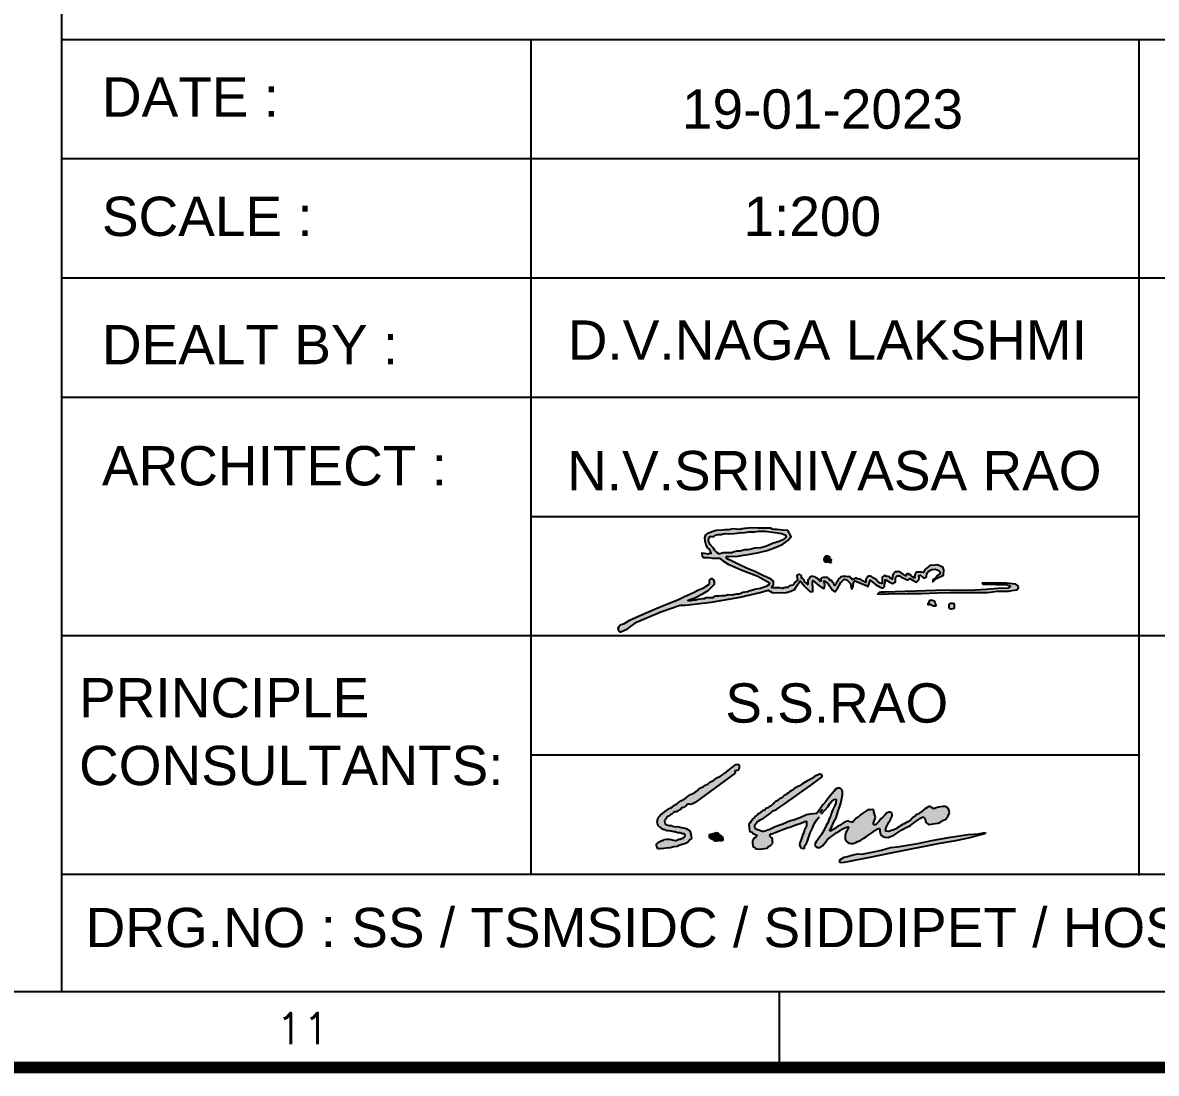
# Model space of a CAD drawing. Extents: x 7620542 to 7843793, y -6476226 to -6093835.
# Drawn here: x 7810962 to 7832121, y -6476226 to -6456607 of the extents above; entities that cross this region are included whole.
import ezdxf
from ezdxf.enums import TextEntityAlignment as Align

# ---------------------------------------------------------------- set-up
doc = ezdxf.new("R2010")
doc.units = 0
doc.header["$LTSCALE"] = 600
doc.header["$MEASUREMENT"] = 0
for name, color, linetype in [('joinery', 7, 'CONTINUOUS'), ('sign-1', 170, 'CONTINUOUS'), ('TITLE', 7, 'CONTINUOUS')]:
    doc.layers.add(name, color=color, linetype=linetype)
doc.styles.add('ARIAL', font='arial.ttf')
doc.styles.add('ROMANS', font='romans.shx')

# ---------------------------------------------------------------- blocks, each defined once
blk = doc.blocks.new('A$C66962185')
at = {"layer": 'TITLE'}
blk.add_line((360.704, -141176.034), (2.142, -141176.034), dxfattribs=at)
at = {"layer": 'TITLE', "color": 0}
blk.add_line((332.737, -141178.329), (332.737, -141176.034), dxfattribs=at)
at = {"layer": 'TITLE', "color": 7, "const_width": 0.355}
blk.add_lwpolyline([(363, -140928.365), (363, -141178.329), (0, -141178.329), (0, -140928.365)], close=True, dxfattribs=at)
at = {"layer": 'TITLE', "color": 0, "style": 'ROMANS'}
blk.add_text('11', height=0.9515, dxfattribs=at).set_placement((318.251, -141177.147), align=Align.MIDDLE)
blk = doc.blocks.new('NVS')
at = {"layer": 'sign-1', "ltscale": 150}
h = blk.add_hatch(color=256, dxfattribs=at)
h.dxf.hatch_style = 1
h.paths.add_polyline_path([(4920612, -2696974), (4920592, -2696971), (4920580, -2696961), (4920448, -2696961), (4920384, -2696957), (4920310, -2696964), (4920288, -2696967), (4920263, -2696974), (4920197, -2696969), (4920152, -2696976), (4920114, -2696976), (4920088, -2696981), (4920026, -2696984), (4919940, -2697013), (4919918, -2697028), (4919910, -2697057), (4919911, -2697087), (4919922, -2697129), (4919937, -2697158), (4919955, -2697173), (4919969, -2697203), (4919977, -2697215), (4919957, -2697216), (4919945, -2697221), (4919910, -2697215), (4919883, -2697213), (4919885, -2697240), (4919900, -2697257), (4919952, -2697257), (4919989, -2697263), (4920041, -2697262), (4920059, -2697263), (4920091, -2697285), (4920147, -2697322), (4920216, -2697352), (4920279, -2697381), (4920444, -2697445), (4920541, -2697496), (4920563, -2697515), (4920557, -2697531), (4920530, -2697549), (4920471, -2697568), (4920428, -2697576), (4920367, -2697592), (4920342, -2697603), (4920294, -2697608), (4920273, -2697617), (4920256, -2697625), (4920230, -2697625), (4920197, -2697633), (4920189, -2697635), (4920146, -2697633), (4920128, -2697638), (4920111, -2697643), (4920082, -2697643), (4920052, -2697646), (4920023, -2697646), (4920004, -2697651), (4919996, -2697662), (4919977, -2697662), (4919948, -2697662), (4919923, -2697662), (4919907, -2697673), (4919891, -2697673), (4919843, -2697678), (4919821, -2697684), (4919792, -2697686), (4919773, -2697692), (4919760, -2697692), (4919746, -2697692), (4919746, -2697684), (4919811, -2697662), (4919897, -2697617), (4919945, -2697587), (4920009, -2697523), (4920009, -2697496), (4920001, -2697482), (4919991, -2697472), (4919974, -2697472), (4919958, -2697480), (4919956, -2697493), (4919956, -2697523), (4919948, -2697531), (4919891, -2697568), (4919843, -2697587), (4919800, -2697611), (4919701, -2697654), (4919641, -2697684), (4919555, -2697718), (4919423, -2697771), (4919268, -2697840), (4919155, -2697891), (4919095, -2697926), (4919063, -2697933), (4919058, -2697941), (4919046, -2697953), (4919037, -2697971), (4919044, -2697988), (4919051, -2697998), (4919055, -2697999), (4919062, -2698003), (4919066, -2698004), (4919134, -2697974), (4919224, -2697906), (4919471, -2697803), (4919663, -2697735), (4919719, -2697735), (4919975, -2697705), (4920269, -2697654), (4920469, -2697607), (4920551, -2697586), (4920589, -2697607), (4920657, -2697612), (4920734, -2697607), (4920777, -2697594), (4920815, -2697577), (4920845, -2697531), (4920871, -2697492), (4920917, -2697548), (4920969, -2697599), (4920999, -2697599), (4920999, -2697569), (4920994, -2697505), (4920999, -2697488), (4921058, -2697539), (4921092, -2697560), (4921114, -2697569), (4921118, -2697531), (4921114, -2697505), (4921114, -2697492), (4921144, -2697509), (4921178, -2697556), (4921195, -2697586), (4921220, -2697603), (4921246, -2697569), (4921280, -2697509), (4921314, -2697475), (4921340, -2697479), (4921378, -2697518), (4921383, -2697560), (4921391, -2697573), (4921404, -2697548), (4921408, -2697505), (4921421, -2697492), (4921464, -2697509), (4921536, -2697539), (4921553, -2697552), (4921566, -2697518), (4921574, -2697484), (4921630, -2697526), (4921668, -2697552), (4921702, -2697565), (4921720, -2697548), (4921720, -2697526), (4921728, -2697505), (4921728, -2697477), (4921766, -2697501), (4921801, -2697518), (4921830, -2697501), (4921830, -2697492), (4921830, -2697479), (4921830, -2697467), (4921835, -2697454), (4921848, -2697441), (4921869, -2697441), (4921886, -2697454), (4921929, -2697471), (4921954, -2697484), (4921976, -2697467), (4922014, -2697492), (4922040, -2697505), (4922065, -2697479), (4922069, -2697462), (4922065, -2697437), (4922082, -2697433), (4922099, -2697450), (4922112, -2697462), (4922129, -2697462), (4922142, -2697450), (4922146, -2697416), (4922163, -2697394), (4922197, -2697377), (4922232, -2697373), (4922266, -2697386), (4922278, -2697403), (4922278, -2697416), (4922253, -2697437), (4922232, -2697467), (4922206, -2697479), (4922206, -2697501), (4922223, -2697484), (4922257, -2697462), (4922313, -2697433), (4922317, -2697381), (4922308, -2697352), (4922278, -2697343), (4922253, -2697330), (4922206, -2697335), (4922190, -2697334), (4922169, -2697343), (4922153, -2697355), (4922139, -2697367), (4922127, -2697381), (4922121, -2697391), (4922115, -2697401), (4922113, -2697408), (4922090, -2697405), (4922075, -2697403), (4922057, -2697402), (4922039, -2697403), (4922031, -2697417), (4922028, -2697423), (4922024, -2697435), (4922022, -2697444), (4922025, -2697462), (4922016, -2697462), (4922010, -2697457), (4921988, -2697446), (4921986, -2697436), (4921979, -2697428), (4921969, -2697429), (4921961, -2697421), (4921951, -2697419), (4921939, -2697428), (4921937, -2697439), (4921927, -2697442), (4921920, -2697435), (4921903, -2697420), (4921892, -2697420), (4921886, -2697410), (4921878, -2697405), (4921862, -2697398), (4921846, -2697399), (4921840, -2697399), (4921828, -2697400), (4921815, -2697412), (4921811, -2697418), (4921803, -2697432), (4921801, -2697444), (4921800, -2697456), (4921798, -2697470), (4921798, -2697473), (4921779, -2697465), (4921771, -2697452), (4921757, -2697447), (4921734, -2697447), (4921726, -2697438), (4921719, -2697438), (4921711, -2697443), (4921703, -2697451), (4921695, -2697461), (4921695, -2697477), (4921696, -2697490), (4921697, -2697497), (4921695, -2697516), (4921686, -2697519), (4921677, -2697514), (4921667, -2697508), (4921662, -2697505), (4921650, -2697495), (4921646, -2697490), (4921635, -2697476), (4921622, -2697466), (4921612, -2697464), (4921603, -2697462), (4921589, -2697448), (4921577, -2697445), (4921561, -2697445), (4921547, -2697446), (4921541, -2697460), (4921533, -2697471), (4921531, -2697480), (4921533, -2697500), (4921529, -2697506), (4921521, -2697502), (4921512, -2697495), (4921499, -2697491), (4921496, -2697486), (4921485, -2697480), (4921469, -2697474), (4921458, -2697474), (4921445, -2697469), (4921440, -2697464), (4921430, -2697463), (4921426, -2697464), (4921404, -2697478), (4921396, -2697476), (4921392, -2697467), (4921375, -2697461), (4921371, -2697448), (4921350, -2697451), (4921331, -2697446), (4921323, -2697446), (4921310, -2697446), (4921298, -2697448), (4921281, -2697451), (4921276, -2697457), (4921268, -2697463), (4921260, -2697472), (4921253, -2697482), (4921249, -2697490), (4921241, -2697496), (4921237, -2697506), (4921232, -2697519), (4921228, -2697526), (4921221, -2697538), (4921216, -2697533), (4921209, -2697520), (4921202, -2697512), (4921200, -2697506), (4921197, -2697500), (4921190, -2697488), (4921171, -2697489), (4921166, -2697473), (4921159, -2697469), (4921147, -2697458), (4921136, -2697458), (4921126, -2697458), (4921111, -2697457), (4921105, -2697457), (4921093, -2697459), (4921083, -2697467), (4921079, -2697472), (4921077, -2697478), (4921082, -2697495), (4921070, -2697495), (4921066, -2697488), (4921058, -2697478), (4921047, -2697471), (4921041, -2697464), (4921026, -2697457), (4921020, -2697450), (4921015, -2697450), (4920989, -2697446), (4920986, -2697445), (4920978, -2697450), (4920965, -2697457), (4920965, -2697470), (4920955, -2697478), (4920948, -2697488), (4920947, -2697499), (4920947, -2697505), (4920949, -2697528), (4920941, -2697525), (4920932, -2697511), (4920922, -2697504), (4920914, -2697503), (4920912, -2697486), (4920905, -2697476), (4920898, -2697471), (4920892, -2697467), (4920884, -2697463), (4920884, -2697442), (4920879, -2697435), (4920868, -2697428), (4920860, -2697428), (4920851, -2697430), (4920842, -2697434), (4920839, -2697441), (4920845, -2697476), (4920841, -2697487), (4920825, -2697501), (4920809, -2697523), (4920799, -2697535), (4920780, -2697538), (4920765, -2697542), (4920746, -2697557), (4920734, -2697559), (4920720, -2697557), (4920705, -2697562), (4920699, -2697567), (4920685, -2697565), (4920667, -2697562), (4920647, -2697560), (4920627, -2697560), (4920606, -2697561), (4920599, -2697561), (4920590, -2697561), (4920583, -2697554), (4920590, -2697546), (4920601, -2697539), (4920603, -2697531), (4920604, -2697516), (4920602, -2697500), (4920599, -2697492), (4920596, -2697487), (4920590, -2697486), (4920584, -2697480), (4920579, -2697475), (4920573, -2697469), (4920563, -2697465), (4920557, -2697463), (4920546, -2697461), (4920534, -2697450), (4920527, -2697450), (4920517, -2697447), (4920416, -2697398), (4920332, -2697363), (4920249, -2697324), (4920181, -2697289), (4920144, -2697272), (4920132, -2697262), (4920130, -2697246), (4920157, -2697247), (4920243, -2697242), (4920303, -2697232), (4920370, -2697222), (4920454, -2697205), (4920538, -2697185), (4920629, -2697152), (4920698, -2697122), (4920751, -2697080), (4920781, -2697044), (4920760, -2697009), (4920748, -2696984), (4920698, -2696982), (4920637, -2696974)])
h.paths.add_polyline_path([(4920645, -2697008), (4920682, -2697016), (4920721, -2697028), (4920732, -2697050), (4920719, -2697062), (4920689, -2697083), (4920660, -2697094), (4920594, -2697115), (4920532, -2697141), (4920476, -2697158), (4920415, -2697163), (4920364, -2697175), (4920346, -2697180), (4920314, -2697180), (4920267, -2697193), (4920235, -2697193), (4920209, -2697200), (4920184, -2697210), (4920138, -2697208), (4920098, -2697210), (4920066, -2697218), (4920061, -2697223), (4920032, -2697205), (4920012, -2697186), (4919995, -2697159), (4919966, -2697124), (4919953, -2697102), (4919949, -2697089), (4919953, -2697063), (4919964, -2697046), (4919976, -2697045), (4920003, -2697045), (4920018, -2697031), (4920039, -2697023), (4920076, -2697024), (4920099, -2697018), (4920121, -2697014), (4920155, -2697018), (4920209, -2697014), (4920260, -2697009), (4920314, -2697004), (4920354, -2696999), (4920412, -2696996), (4920452, -2696992), (4920518, -2696992), (4920592, -2697001)], flags=16)
h = blk.add_hatch(color=256, dxfattribs=at)
h.dxf.hatch_style = 1
h.paths.add_polyline_path([(4921167, -2697265), (4921167, -2697255), (4921163, -2697245), (4921151, -2697239), (4921128, -2697239), (4921117, -2697255), (4921110, -2697281), (4921115, -2697289), (4921121, -2697297), (4921130, -2697304), (4921152, -2697304), (4921165, -2697304), (4921176, -2697311), (4921182, -2697305), (4921181, -2697293), (4921184, -2697280), (4921179, -2697272)])
h = blk.add_hatch(color=256, dxfattribs=at)
h.dxf.hatch_style = 1
h.paths.add_polyline_path([(4922382, -2697612), (4922539, -2697612), (4922655, -2697610), (4922756, -2697610), (4922857, -2697598), (4922964, -2697598), (4922980, -2697593), (4923002, -2697592), (4923050, -2697585), (4923064, -2697568), (4923062, -2697540), (4923031, -2697520), (4922947, -2697510), (4922727, -2697510), (4922706, -2697510), (4922715, -2697527), (4922954, -2697534), (4922973, -2697540), (4922987, -2697549), (4922971, -2697561), (4922858, -2697566), (4922746, -2697575), (4922628, -2697580), (4922233, -2697585), (4921726, -2697600), (4921690, -2697600), (4921671, -2697605), (4921652, -2697622), (4921651, -2697626), (4921702, -2697628), (4921758, -2697624), (4921948, -2697621), (4922091, -2697622), (4922252, -2697616)])
h.paths.add_polyline_path([(4922202, -2697686), (4922179, -2697686), (4922166, -2697709), (4922158, -2697726), (4922158, -2697733), (4922164, -2697733), (4922178, -2697726), (4922189, -2697732), (4922199, -2697738), (4922214, -2697746), (4922228, -2697746), (4922236, -2697741), (4922236, -2697735), (4922231, -2697730), (4922228, -2697719), (4922227, -2697704), (4922218, -2697691)])
h.paths.add_polyline_path([(4922405, -2697717), (4922386, -2697716), (4922374, -2697725), (4922371, -2697737), (4922371, -2697761), (4922373, -2697767), (4922377, -2697773), (4922395, -2697775), (4922409, -2697774), (4922417, -2697770), (4922421, -2697760), (4922421, -2697744), (4922421, -2697730), (4922417, -2697720)])
for points in [[(4919066, -2698004), (4919134, -2697974), (4919224, -2697906), (4919471, -2697803), (4919663, -2697735), (4919719, -2697735), (4919975, -2697705), (4920269, -2697654), (4920469, -2697607), (4920551, -2697586), (4920589, -2697607), (4920657, -2697612), (4920734, -2697607), (4920777, -2697594), (4920815, -2697577), (4920845, -2697531), (4920871, -2697492), (4920917, -2697548), (4920969, -2697599), (4920999, -2697599), (4920999, -2697569), (4920994, -2697505), (4920999, -2697488), (4921058, -2697539), (4921092, -2697560), (4921114, -2697569), (4921118, -2697531), (4921114, -2697505), (4921114, -2697492), (4921144, -2697509), (4921178, -2697556), (4921195, -2697586), (4921220, -2697603), (4921246, -2697569), (4921280, -2697509), (4921314, -2697475), (4921340, -2697479), (4921378, -2697518), (4921383, -2697560), (4921391, -2697573), (4921404, -2697548), (4921408, -2697505), (4921421, -2697492), (4921464, -2697509), (4921536, -2697539), (4921553, -2697552), (4921566, -2697518), (4921574, -2697484), (4921630, -2697526), (4921668, -2697552), (4921702, -2697565), (4921720, -2697548), (4921720, -2697526), (4921728, -2697505), (4921728, -2697479), (4921732, -2697479), (4921766, -2697501), (4921801, -2697518), (4921830, -2697501), (4921830, -2697492), (4921830, -2697479), (4921830, -2697467), (4921835, -2697454), (4921848, -2697441), (4921869, -2697441), (4921886, -2697454), (4921929, -2697471), (4921954, -2697484), (4921976, -2697467), (4922014, -2697492), (4922040, -2697505), (4922065, -2697479), (4922069, -2697462), (4922065, -2697437), (4922082, -2697433), (4922099, -2697450), (4922112, -2697462), (4922125, -2697462), (4922129, -2697462), (4922142, -2697450), (4922146, -2697416), (4922163, -2697394), (4922197, -2697377), (4922232, -2697373), (4922266, -2697386), (4922278, -2697403), (4922278, -2697416), (4922253, -2697437), (4922232, -2697467), (4922206, -2697479), (4922206, -2697501), (4922223, -2697484), (4922257, -2697462), (4922313, -2697433), (4922317, -2697381), (4922308, -2697352), (4922278, -2697343), (4922253, -2697330), (4922206, -2697335), (4922190, -2697334), (4922169, -2697343), (4922153, -2697355), (4922139, -2697367), (4922127, -2697381), (4922121, -2697391), (4922115, -2697401), (4922113, -2697408), (4922090, -2697405), (4922075, -2697403), (4922057, -2697402), (4922039, -2697403), (4922031, -2697417), (4922028, -2697423), (4922024, -2697435), (4922022, -2697444), (4922024, -2697451), (4922021, -2697459), (4922019, -2697462), (4922016, -2697462), (4922010, -2697457), (4921997, -2697451), (4921987, -2697442), (4921986, -2697436), (4921979, -2697428), (4921969, -2697429), (4921961, -2697421), (4921951, -2697419), (4921939, -2697428), (4921939, -2697430), (4921937, -2697439), (4921927, -2697442), (4921920, -2697435), (4921912, -2697427), (4921903, -2697420), (4921899, -2697420), (4921891, -2697418), (4921886, -2697410), (4921878, -2697405), (4921862, -2697398), (4921846, -2697399), (4921840, -2697399), (4921828, -2697400), (4921815, -2697412), (4921811, -2697418), (4921803, -2697432), (4921801, -2697444), (4921800, -2697456), (4921798, -2697470), (4921798, -2697473), (4921786, -2697468), (4921778, -2697463), (4921771, -2697452), (4921757, -2697447), (4921741, -2697447), (4921733, -2697446), (4921726, -2697438), (4921719, -2697438), (4921711, -2697443), (4921703, -2697451), (4921695, -2697461), (4921695, -2697467), (4921695, -2697477), (4921696, -2697490), (4921697, -2697497), (4921696, -2697506), (4921694, -2697516), (4921686, -2697519), (4921677, -2697514), (4921667, -2697508), (4921662, -2697505), (4921650, -2697495), (4921646, -2697490), (4921635, -2697476), (4921622, -2697466), (4921612, -2697464), (4921603, -2697462), (4921596, -2697454), (4921589, -2697448), (4921577, -2697445), (4921561, -2697445), (4921547, -2697446), (4921541, -2697460), (4921533, -2697471), (4921531, -2697480), (4921532, -2697491), (4921531, -2697502), (4921529, -2697506), (4921521, -2697502), (4921512, -2697495), (4921499, -2697491), (4921496, -2697486), (4921485, -2697480), (4921469, -2697474), (4921458, -2697474), (4921445, -2697469), (4921440, -2697464), (4921430, -2697463), (4921426, -2697464), (4921411, -2697473), (4921404, -2697478), (4921396, -2697476), (4921392, -2697467), (4921386, -2697465), (4921380, -2697462), (4921374, -2697460), (4921371, -2697448), (4921355, -2697450), (4921347, -2697450), (4921331, -2697446), (4921323, -2697446), (4921310, -2697446), (4921298, -2697448), (4921281, -2697451), (4921276, -2697457), (4921268, -2697463), (4921260, -2697472), (4921253, -2697482), (4921249, -2697490), (4921241, -2697496), (4921237, -2697506), (4921234, -2697514), (4921232, -2697520), (4921228, -2697526), (4921224, -2697531), (4921219, -2697536), (4921216, -2697533), (4921209, -2697520), (4921202, -2697512), (4921200, -2697506), (4921197, -2697500), (4921190, -2697488), (4921175, -2697489), (4921170, -2697486), (4921169, -2697483), (4921168, -2697475), (4921159, -2697469), (4921147, -2697458), (4921136, -2697458), (4921126, -2697458), (4921111, -2697457), (4921105, -2697457), (4921090, -2697460), (4921088, -2697463), (4921083, -2697467), (4921079, -2697472), (4921077, -2697480), (4921079, -2697484), (4921082, -2697494), (4921077, -2697495), (4921070, -2697495), (4921066, -2697488), (4921058, -2697478), (4921047, -2697471), (4921041, -2697464), (4921033, -2697460), (4921026, -2697457), (4921020, -2697450), (4921015, -2697450), (4920998, -2697447), (4920996, -2697446), (4920986, -2697445), (4920978, -2697450), (4920965, -2697457), (4920965, -2697463), (4920963, -2697471), (4920955, -2697478), (4920948, -2697488), (4920947, -2697499), (4920947, -2697505), (4920948, -2697516), (4920946, -2697527), (4920941, -2697525), (4920932, -2697511), (4920922, -2697504), (4920914, -2697503), (4920912, -2697486), (4920905, -2697476), (4920898, -2697471), (4920892, -2697467), (4920886, -2697464), (4920884, -2697458), (4920884, -2697448), (4920884, -2697442), (4920879, -2697435), (4920868, -2697428), (4920860, -2697428), (4920851, -2697430), (4920842, -2697434), (4920839, -2697441), (4920845, -2697476), (4920841, -2697487), (4920825, -2697501), (4920809, -2697523), (4920799, -2697535), (4920780, -2697538), (4920765, -2697542), (4920746, -2697557), (4920734, -2697559), (4920720, -2697557), (4920705, -2697562), (4920699, -2697567), (4920685, -2697565), (4920667, -2697562), (4920647, -2697560), (4920627, -2697560), (4920606, -2697561), (4920599, -2697561), (4920590, -2697561), (4920583, -2697554), (4920590, -2697546), (4920601, -2697539), (4920603, -2697531), (4920604, -2697516), (4920602, -2697500), (4920599, -2697492), (4920596, -2697487), (4920590, -2697486), (4920584, -2697480), (4920579, -2697475), (4920573, -2697469), (4920563, -2697465), (4920557, -2697463), (4920546, -2697461), (4920540, -2697455), (4920535, -2697450), (4920527, -2697450), (4920517, -2697447), (4920416, -2697398), (4920332, -2697363), (4920249, -2697324), (4920181, -2697289), (4920144, -2697272), (4920132, -2697262), (4920130, -2697246), (4920157, -2697247), (4920243, -2697242), (4920303, -2697232), (4920370, -2697222), (4920454, -2697205), (4920538, -2697185), (4920629, -2697152), (4920698, -2697122), (4920751, -2697080), (4920781, -2697044), (4920760, -2697009), (4920748, -2696984), (4920698, -2696982), (4920637, -2696974), (4920612, -2696974), (4920592, -2696971), (4920580, -2696961), (4920448, -2696961), (4920384, -2696957), (4920310, -2696964), (4920288, -2696967), (4920263, -2696974), (4920197, -2696969), (4920152, -2696976), (4920114, -2696976), (4920088, -2696981), (4920026, -2696984), (4919940, -2697013), (4919918, -2697028), (4919910, -2697057), (4919911, -2697087), (4919922, -2697129), (4919937, -2697158), (4919955, -2697173), (4919969, -2697203), (4919977, -2697215), (4919957, -2697216), (4919945, -2697221), (4919910, -2697215), (4919883, -2697213), (4919885, -2697240), (4919900, -2697257), (4919952, -2697257), (4919989, -2697263), (4920041, -2697262), (4920059, -2697263), (4920091, -2697285), (4920147, -2697322), (4920216, -2697352), (4920279, -2697381), (4920444, -2697445), (4920541, -2697496), (4920563, -2697515), (4920557, -2697531), (4920530, -2697549), (4920471, -2697568), (4920428, -2697576), (4920367, -2697592), (4920342, -2697603), (4920294, -2697608), (4920273, -2697617), (4920256, -2697625), (4920230, -2697625), (4920197, -2697633), (4920189, -2697635), (4920146, -2697633), (4920128, -2697638), (4920111, -2697643), (4920082, -2697643), (4920052, -2697646), (4920023, -2697646), (4920004, -2697651), (4919996, -2697662), (4919977, -2697662), (4919948, -2697662), (4919923, -2697662), (4919907, -2697673), (4919891, -2697673), (4919843, -2697678), (4919821, -2697684), (4919792, -2697686), (4919773, -2697692), (4919760, -2697692), (4919746, -2697692), (4919746, -2697684), (4919811, -2697662), (4919897, -2697617), (4919945, -2697587), (4920009, -2697523), (4920009, -2697496), (4920001, -2697482), (4919991, -2697472), (4919974, -2697472), (4919958, -2697480), (4919956, -2697493), (4919956, -2697523), (4919948, -2697531), (4919891, -2697568), (4919843, -2697587), (4919800, -2697611), (4919701, -2697654), (4919641, -2697684), (4919555, -2697718), (4919423, -2697771), (4919268, -2697840), (4919155, -2697891), (4919095, -2697926), (4919063, -2697933), (4919058, -2697941), (4919046, -2697953), (4919037, -2697971), (4919044, -2697988), (4919051, -2697998), (4919055, -2697999), (4919062, -2698003), (4919066, -2698004)], [(4920061, -2697223), (4920032, -2697205), (4920012, -2697186), (4919995, -2697159), (4919966, -2697124), (4919953, -2697102), (4919949, -2697089), (4919953, -2697063), (4919964, -2697046), (4919976, -2697045), (4920003, -2697045), (4920018, -2697031), (4920039, -2697023), (4920076, -2697024), (4920099, -2697018), (4920121, -2697014), (4920155, -2697018), (4920209, -2697014), (4920260, -2697009), (4920314, -2697004), (4920354, -2696999), (4920412, -2696996), (4920452, -2696992), (4920518, -2696992), (4920592, -2697001), (4920645, -2697008), (4920682, -2697016), (4920721, -2697028), (4920732, -2697050), (4920719, -2697062), (4920689, -2697083), (4920660, -2697094), (4920594, -2697115), (4920532, -2697141), (4920476, -2697158), (4920415, -2697163), (4920364, -2697175), (4920346, -2697180), (4920314, -2697180), (4920267, -2697193), (4920235, -2697193), (4920209, -2697200), (4920184, -2697210), (4920138, -2697208), (4920098, -2697210), (4920066, -2697218), (4920061, -2697223)], [(4921112, -2697275), (4921117, -2697255), (4921128, -2697239), (4921151, -2697239), (4921163, -2697245), (4921167, -2697255), (4921167, -2697265), (4921179, -2697272), (4921184, -2697280), (4921181, -2697293), (4921182, -2697305), (4921176, -2697311), (4921165, -2697304), (4921152, -2697304), (4921130, -2697304), (4921121, -2697297), (4921115, -2697289), (4921110, -2697281), (4921112, -2697275)], [(4921652, -2697622), (4921671, -2697605), (4921690, -2697600), (4921726, -2697600), (4922233, -2697585), (4922628, -2697580), (4922746, -2697575), (4922858, -2697566), (4922971, -2697561), (4922987, -2697549), (4922973, -2697540), (4922954, -2697534), (4922715, -2697527), (4922706, -2697510), (4922727, -2697510), (4922947, -2697510), (4923031, -2697520), (4923062, -2697540), (4923064, -2697568), (4923050, -2697585), (4923002, -2697592), (4922980, -2697593), (4922964, -2697598), (4922857, -2697598), (4922756, -2697610), (4922655, -2697610), (4922539, -2697612), (4922382, -2697612), (4922252, -2697616), (4922091, -2697622), (4921948, -2697621), (4921758, -2697624), (4921702, -2697628), (4921651, -2697626), (4921652, -2697622)], [(4922158, -2697726), (4922166, -2697709), (4922179, -2697686), (4922202, -2697686), (4922218, -2697691), (4922227, -2697704), (4922228, -2697719), (4922231, -2697730), (4922236, -2697735), (4922236, -2697741), (4922228, -2697746), (4922214, -2697746), (4922199, -2697738), (4922189, -2697732), (4922183, -2697729), (4922171, -2697730), (4922164, -2697733), (4922158, -2697733), (4922158, -2697726)], [(4922371, -2697761), (4922371, -2697737), (4922374, -2697725), (4922386, -2697716), (4922405, -2697717), (4922417, -2697720), (4922421, -2697730), (4922421, -2697744), (4922421, -2697760), (4922417, -2697770), (4922409, -2697774), (4922395, -2697775), (4922377, -2697773), (4922373, -2697767), (4922371, -2697761)]]:
    blk.add_lwpolyline(points, dxfattribs=at)
blk = doc.blocks.new('A$C63CB6BFC')
at = {"layer": 'sign-1', "ltscale": 150}
h = blk.add_hatch(color=256, dxfattribs=at)
h.dxf.hatch_style = 1
h.paths.add_polyline_path([(-1224, 19), (-1225, 32), (-1231, 42), (-1230, 53), (-1219, 54), (-1202, 59), (-1195, 59), (-1181, 67), (-1173, 79), (-1169, 100), (-1171, 117), (-1168, 137), (-1183, 147), (-1213, 143), (-1235, 137), (-1261, 112), (-1279, 101), (-1303, 76), (-1354, 33), (-1381, 19), (-1409, -4), (-1436, -20), (-1489, -46), (-1536, -82), (-1590, -110), (-1612, -130), (-1650, -150), (-1679, -169), (-1740, -197), (-1765, -229), (-1804, -253), (-1842, -273), (-1865, -286), (-1891, -305), (-1918, -321), (-1941, -339), (-1973, -362), (-1999, -372), (-2015, -385), (-2044, -408), (-2062, -421), (-2091, -437), (-2120, -460), (-2142, -476), (-2168, -485), (-2186, -499), (-2207, -514), (-2228, -523), (-2240, -535), (-2264, -554), (-2283, -564), (-2296, -581), (-2304, -591), (-2320, -608), (-2327, -625), (-2330, -636), (-2334, -645), (-2334, -665), (-2339, -679), (-2336, -698), (-2331, -711), (-2323, -723), (-2320, -730), (-2315, -736), (-2305, -746), (-2295, -754), (-2279, -758), (-2276, -763), (-2276, -769), (-2268, -779), (-2252, -782), (-2243, -783), (-2236, -785), (-2229, -795), (-2216, -791), (-2208, -801), (-2201, -803), (-2192, -804), (-2183, -803), (-2174, -804), (-2161, -803), (-2145, -808), (-2139, -809), (-2125, -812), (-2116, -811), (-2098, -818), (-2087, -817), (-2073, -822), (-2064, -823), (-2055, -829), (-2043, -830), (-2025, -832), (-2010, -832), (-2001, -836), (-1991, -841), (-1975, -846), (-1955, -846), (-1946, -848), (-1945, -856), (-1941, -873), (-1941, -880), (-1949, -888), (-1957, -893), (-1962, -905), (-1992, -912), (-2009, -919), (-2029, -923), (-2050, -932), (-2069, -941), (-2084, -942), (-2107, -936), (-2141, -926), (-2166, -923), (-2184, -920), (-2203, -922), (-2243, -927), (-2254, -941), (-2263, -942), (-2274, -941), (-2320, -964), (-2330, -976), (-2346, -989), (-2351, -1005), (-2350, -1018), (-2341, -1035), (-2328, -1058), (-2323, -1059), (-2316, -1058), (-2306, -1057), (-2297, -1059), (-2244, -1053), (-2209, -1049), (-2152, -1045), (-2103, -1033), (-2053, -1027), (-2028, -1011), (-1995, -1003), (-1951, -989), (-1911, -972), (-1896, -961), (-1869, -925), (-1849, -910), (-1860, -849), (-1865, -825), (-1881, -794), (-1901, -781), (-1926, -768), (-1963, -761), (-1996, -756), (-2012, -751), (-2031, -744), (-2051, -742), (-2077, -745), (-2118, -736), (-2132, -725), (-2166, -724), (-2199, -719), (-2220, -710), (-2226, -702), (-2228, -678), (-2232, -667), (-2233, -654), (-2225, -646), (-2220, -635), (-2214, -625), (-2205, -624), (-2206, -620), (-2207, -611), (-2199, -602), (-2189, -594), (-2169, -592), (-2155, -579), (-2154, -570), (-2147, -569), (-2134, -568), (-2118, -557), (-2106, -541), (-2100, -533), (-2083, -531), (-2063, -529), (-2055, -528), (-2044, -527), (-2036, -513), (-2030, -512), (-2020, -504), (-2006, -503), (-2003, -498), (-2002, -483), (-1996, -475), (-1983, -474), (-1964, -470), (-1953, -468), (-1941, -456), (-1931, -448), (-1920, -443), (-1911, -428), (-1896, -422), (-1880, -423), (-1869, -426), (-1845, -423), (-1824, -410), (-1799, -396)])
h = blk.add_hatch(color=256, dxfattribs=at)
h.dxf.hatch_style = 1
h.paths.add_polyline_path([(754, -529), (750, -507), (726, -500), (703, -501), (680, -501), (667, -505), (624, -530), (581, -558), (556, -581), (526, -607), (496, -624), (480, -644), (466, -660), (451, -677), (431, -680), (405, -673), (398, -667), (390, -661), (361, -671), (337, -676), (304, -696), (261, -724), (238, -738), (197, -767), (174, -784), (152, -793), (139, -804), (119, -806), (142, -762), (176, -683), (213, -617), (240, -533), (268, -452), (279, -407), (297, -337), (305, -290), (307, -241), (300, -222), (287, -207), (274, -197), (260, -192), (240, -194), (224, -198), (198, -214), (187, -236), (158, -269), (134, -299), (106, -332), (68, -385), (24, -429), (-5, -475), (-31, -513), (-53, -543), (-60, -555), (-156, -566), (-178, -568), (-210, -572), (-280, -609), (-381, -645), (-439, -661), (-494, -685), (-544, -707), (-591, -721), (-657, -747), (-714, -772), (-742, -786), (-764, -793), (-784, -802), (-815, -813), (-834, -812), (-865, -800), (-889, -793), (-910, -786), (-925, -779), (-939, -774), (-944, -749), (-945, -735), (-945, -715), (-933, -702), (-911, -676), (-900, -666), (-859, -643), (-829, -628), (-775, -590), (-722, -552), (-689, -519), (-639, -497), (-600, -470), (-525, -423), (-131, -141), (-58, -82), (-2, -48), (13, -33), (15, -14), (8, -4), (0, 0), (-16, 1), (-21, 7), (-35, 5), (-50, -6), (-68, -12), (-96, -27), (-134, -54), (-164, -73), (-206, -92), (-227, -108), (-253, -124), (-274, -138), (-295, -154), (-317, -164), (-337, -175), (-361, -184), (-385, -196), (-395, -207), (-401, -219), (-429, -233), (-451, -245), (-465, -258), (-491, -274), (-508, -288), (-527, -299), (-544, -315), (-570, -334), (-582, -342), (-591, -347), (-598, -350), (-612, -366), (-636, -378), (-649, -384), (-672, -402), (-679, -419), (-688, -425), (-695, -428), (-707, -441), (-713, -446), (-724, -449), (-742, -458), (-748, -466), (-758, -474), (-776, -480), (-790, -482), (-793, -489), (-804, -497), (-805, -506), (-816, -512), (-830, -511), (-840, -522), (-851, -532), (-862, -538), (-883, -554), (-896, -562), (-906, -575), (-921, -583), (-942, -597), (-952, -610), (-963, -620), (-977, -633), (-989, -653), (-1003, -671), (-1019, -691), (-1023, -700), (-1033, -711), (-1024, -797), (-1011, -811), (-984, -820), (-968, -841), (-949, -850), (-939, -856), (-927, -862), (-918, -861), (-917, -868), (-920, -879), (-930, -892), (-948, -903), (-961, -909), (-967, -919), (-972, -933), (-977, -948), (-978, -961), (-980, -980), (-976, -1000), (-972, -1018), (-964, -1029), (-946, -1040), (-941, -1049), (-931, -1055), (-919, -1058), (-886, -1064), (-771, -1049), (-759, -1034), (-753, -1021), (-742, -1020), (-720, -1013), (-710, -998), (-691, -980), (-692, -955), (-694, -916), (-704, -901), (-719, -892), (-727, -883), (-734, -863), (-729, -847), (-704, -844), (-655, -827), (-594, -800), (-547, -783), (-508, -767), (-468, -756), (-432, -745), (-401, -733), (-359, -719), (-333, -707), (-300, -698), (-280, -689), (-249, -679), (-241, -671), (-223, -667), (-200, -664), (-207, -681), (-209, -704), (-211, -728), (-215, -739), (-219, -758), (-237, -790), (-244, -807), (-248, -833), (-259, -857), (-275, -898), (-291, -938), (-303, -976), (-307, -1004), (-298, -1026), (-279, -1049), (-255, -1056), (-231, -1046), (-243, -1027), (-211, -984), (-191, -936), (-175, -889), (-158, -832), (-125, -762), (-99, -702), (-66, -652), (-28, -602), (7, -561), (58, -505), (94, -458), (126, -411), (154, -380), (197, -352), (214, -357), (208, -406), (196, -440), (165, -500), (142, -558), (133, -598), (116, -632), (102, -677), (68, -738), (36, -806), (5, -855), (-33, -908), (-71, -960), (-84, -982), (-91, -1006), (-75, -1027), (-53, -1038), (-16, -1039), (22, -1012), (67, -961), (87, -933), (139, -888), (180, -859), (216, -830), (268, -803), (302, -777), (339, -761), (383, -745), (394, -743), (380, -775), (369, -801), (351, -828), (342, -868), (345, -921), (355, -950), (377, -963), (402, -979), (426, -985), (458, -984), (495, -969), (521, -956), (563, -938), (610, -905), (649, -883), (680, -859), (721, -831), (768, -798), (800, -777), (831, -764), (838, -784), (836, -812), (849, -849), (861, -869), (878, -883), (912, -893), (956, -899), (989, -884), (1037, -863), (1092, -825), (1150, -788), (1213, -756), (1277, -726), (1321, -687), (1383, -646), (1419, -621), (1452, -604), (1485, -632), (1493, -684), (1520, -704), (1542, -713), (1571, -707), (1625, -699), (1664, -693), (1701, -677), (1738, -657), (1781, -634), (1813, -589), (1829, -546), (1822, -501), (1810, -481), (1792, -465), (1768, -454), (1734, -456), (1702, -459), (1675, -464), (1640, -475), (1622, -482), (1604, -484), (1590, -485), (1577, -471), (1567, -462), (1550, -455), (1541, -456), (1521, -465), (1476, -495), (1443, -524), (1408, -544), (1392, -560), (1354, -575), (1336, -598), (1310, -610), (1296, -628), (1286, -640), (1271, -649), (1239, -673), (1206, -688), (1183, -704), (1163, -714), (1139, -725), (1118, -741), (1079, -762), (1060, -778), (1022, -793), (989, -802), (960, -814), (918, -809), (923, -786), (923, -763), (941, -724), (966, -680), (984, -651), (1012, -595), (1012, -576), (1009, -547), (992, -540), (978, -534), (964, -536), (931, -551), (907, -579), (880, -609), (851, -633), (827, -666), (792, -702), (773, -718), (757, -719), (745, -714), (749, -690), (761, -650), (775, -612), (767, -578)])
h = blk.add_hatch(color=256, dxfattribs=at)
h.dxf.hatch_style = 1
h.paths.add_polyline_path([(-1468, -837), (-1484, -827), (-1496, -830), (-1509, -832), (-1522, -836), (-1538, -840), (-1557, -843), (-1574, -849), (-1595, -855), (-1594, -859), (-1594, -871), (-1594, -882), (-1592, -892), (-1587, -904), (-1573, -913), (-1569, -918), (-1552, -923), (-1538, -929), (-1531, -928), (-1519, -931), (-1516, -937), (-1526, -944), (-1526, -950), (-1513, -945), (-1508, -949), (-1496, -949), (-1473, -945), (-1463, -943), (-1450, -941), (-1444, -945), (-1423, -943), (-1401, -940), (-1403, -933), (-1400, -918), (-1408, -895), (-1410, -883), (-1421, -878), (-1428, -875), (-1432, -868), (-1439, -859), (-1447, -858), (-1450, -853), (-1458, -848)])
h = blk.add_hatch(color=256, dxfattribs=at)
h.dxf.hatch_style = 1
h.paths.add_polyline_path([(1232, -1073), (1451, -1033), (1665, -988), (1915, -945), (2123, -903), (2223, -874), (2297, -857), (2346, -840), (2340, -827), (2243, -844), (2099, -853), (1845, -895), (1581, -940), (1401, -979), (1261, -1003), (1089, -1029), (991, -1042), (922, -1061), (861, -1077), (769, -1097), (654, -1121), (580, -1134), (520, -1131), (436, -1149), (374, -1168), (327, -1180), (292, -1200), (267, -1216), (269, -1241), (265, -1251), (273, -1257), (328, -1256), (405, -1238), (470, -1224), (693, -1181), (948, -1130)])
for p, q in [((-1224, 19), (-1799, -396)), ((-1409, -4), (-1381, 19)), ((-1381, 19), (-1354, 33)), ((-1354, 33), (-1303, 76)), ((-1303, 76), (-1279, 101)), ((-1279, 101), (-1261, 112)), ((-1261, 112), (-1235, 137)), ((-1235, 137), (-1213, 143)), ((-1230, 53), (-1231, 42)), ((-1231, 42), (-1225, 32)), ((-1219, 54), (-1230, 53)), ((-1225, 32), (-1224, 19)), ((-1202, 59), (-1219, 54)), ((-1213, 143), (-1183, 147)), ((-1195, 59), (-1202, 59)), ((-1181, 67), (-1195, 59)), ((-1183, 147), (-1168, 137)), ((-1173, 79), (-1181, 67)), ((-1169, 100), (-1173, 79)), ((-1168, 137), (-1171, 117)), ((-1171, 117), (-1169, 100)), ((-35, 5), (-50, -6)), ((-21, 7), (-35, 5)), ((-16, 1), (-21, 7)), ((0, 0), (-16, 1)), ((8, -4), (0, 0)), ((-1679, -169), (-1650, -150)), ((-1650, -150), (-1612, -130)), ((-1612, -130), (-1590, -110)), ((-1590, -110), (-1536, -82)), ((-1536, -82), (-1489, -46)), ((-1489, -46), (-1436, -20)), ((-1436, -20), (-1409, -4)), ((-525, -423), (-131, -141)), ((-295, -154), (-317, -164)), ((-274, -138), (-295, -154)), ((-253, -124), (-274, -138)), ((-227, -108), (-253, -124)), ((-206, -92), (-227, -108)), ((-164, -73), (-206, -92)), ((-134, -54), (-164, -73)), ((-96, -27), (-134, -54)), ((-131, -141), (-58, -82)), ((-68, -12), (-96, -27)), ((-50, -6), (-68, -12)), ((-58, -82), (-2, -48)), ((-2, -48), (13, -33)), ((15, -14), (8, -4)), ((13, -33), (15, -14)), ((-1941, -339), (-1918, -321)), ((-1918, -321), (-1891, -305)), ((-1891, -305), (-1865, -286)), ((-1865, -286), (-1842, -273)), ((-1842, -273), (-1804, -253)), ((-1804, -253), (-1765, -229)), ((-1765, -229), (-1740, -197)), ((-1740, -197), (-1679, -169)), ((-544, -315), (-570, -334)), ((-527, -299), (-544, -315)), ((-508, -288), (-527, -299)), ((-491, -274), (-508, -288)), ((-465, -258), (-491, -274)), ((-451, -245), (-465, -258)), ((-429, -233), (-451, -245)), ((-401, -219), (-429, -233)), ((-395, -207), (-401, -219)), ((-385, -196), (-395, -207)), ((-361, -184), (-385, -196)), ((-337, -175), (-361, -184)), ((-317, -164), (-337, -175)), ((134, -299), (106, -332)), ((158, -269), (134, -299)), ((187, -236), (158, -269)), ((198, -214), (187, -236)), ((224, -198), (198, -214)), ((240, -194), (224, -198)), ((260, -192), (240, -194)), ((274, -197), (260, -192)), ((287, -207), (274, -197)), ((300, -222), (287, -207)), ((297, -337), (305, -290)), ((307, -241), (300, -222)), ((305, -290), (307, -241)), ((-2168, -485), (-2142, -476)), ((-2142, -476), (-2120, -460)), ((-2120, -460), (-2091, -437)), ((-2091, -437), (-2062, -421)), ((-2062, -421), (-2044, -408)), ((-2044, -408), (-2015, -385)), ((-2015, -385), (-1999, -372)), ((-2002, -483), (-2003, -498)), ((-1996, -475), (-2002, -483)), ((-1999, -372), (-1973, -362)), ((-1983, -474), (-1996, -475)), ((-1964, -470), (-1983, -474)), ((-1973, -362), (-1941, -339)), ((-1953, -468), (-1964, -470)), ((-1941, -456), (-1953, -468)), ((-1931, -448), (-1941, -456)), ((-1920, -443), (-1931, -448)), ((-1911, -428), (-1920, -443)), ((-1896, -422), (-1911, -428)), ((-1880, -423), (-1896, -422)), ((-1869, -426), (-1880, -423)), ((-1845, -423), (-1869, -426)), ((-1824, -410), (-1845, -423)), ((-1799, -396), (-1824, -410)), ((-790, -482), (-793, -489)), ((-776, -480), (-790, -482)), ((-758, -474), (-776, -480)), ((-748, -466), (-758, -474)), ((-742, -458), (-748, -466)), ((-724, -449), (-742, -458)), ((-713, -446), (-724, -449)), ((-707, -441), (-713, -446)), ((-695, -428), (-707, -441)), ((-688, -425), (-695, -428)), ((-679, -419), (-688, -425)), ((-672, -402), (-679, -419)), ((-649, -384), (-672, -402)), ((-636, -378), (-649, -384)), ((-639, -497), (-600, -470)), ((-612, -366), (-636, -378)), ((-598, -350), (-612, -366)), ((-600, -470), (-525, -423)), ((-591, -347), (-598, -350)), ((-582, -342), (-591, -347)), ((-570, -334), (-582, -342)), ((-5, -475), (-31, -513)), ((24, -429), (-5, -475)), ((68, -385), (24, -429)), ((58, -505), (94, -458)), ((106, -332), (68, -385)), ((94, -458), (126, -411)), ((126, -411), (154, -380)), ((154, -380), (197, -352)), ((196, -440), (165, -500)), ((208, -406), (196, -440)), ((197, -352), (214, -357)), ((214, -357), (208, -406)), ((240, -533), (268, -452)), ((268, -452), (279, -407)), ((279, -407), (297, -337)), ((1521, -465), (1476, -495)), ((1541, -456), (1521, -465)), ((1550, -455), (1541, -456)), ((1567, -462), (1550, -455)), ((1577, -471), (1567, -462)), ((1590, -485), (1577, -471)), ((1604, -484), (1590, -485)), ((1622, -482), (1604, -484)), ((1640, -475), (1622, -482)), ((1675, -464), (1640, -475)), ((1702, -459), (1675, -464)), ((1734, -456), (1702, -459)), ((1768, -454), (1734, -456)), ((1792, -465), (1768, -454)), ((1810, -481), (1792, -465)), ((1822, -501), (1810, -481)), ((-2334, -645), (-2330, -636)), ((-2334, -665), (-2334, -645)), ((-2330, -636), (-2327, -625)), ((-2327, -625), (-2320, -608)), ((-2320, -608), (-2304, -591)), ((-2304, -591), (-2296, -581)), ((-2296, -581), (-2283, -564)), ((-2283, -564), (-2264, -554)), ((-2264, -554), (-2240, -535)), ((-2240, -535), (-2228, -523)), ((-2225, -646), (-2233, -654)), ((-2228, -523), (-2207, -514)), ((-2220, -635), (-2225, -646)), ((-2214, -625), (-2220, -635)), ((-2205, -624), (-2214, -625)), ((-2207, -514), (-2186, -499)), ((-2199, -602), (-2207, -611)), ((-2207, -611), (-2206, -620)), ((-2206, -620), (-2205, -624)), ((-2189, -594), (-2199, -602)), ((-2169, -592), (-2189, -594)), ((-2186, -499), (-2168, -485)), ((-2155, -579), (-2169, -592)), ((-2154, -570), (-2155, -579)), ((-2147, -569), (-2154, -570)), ((-2134, -568), (-2147, -569)), ((-2118, -557), (-2134, -568)), ((-2106, -541), (-2118, -557)), ((-2100, -533), (-2106, -541)), ((-2083, -531), (-2100, -533)), ((-2063, -529), (-2083, -531)), ((-2055, -528), (-2063, -529)), ((-2044, -527), (-2055, -528)), ((-2036, -513), (-2044, -527)), ((-2030, -512), (-2036, -513)), ((-2020, -504), (-2030, -512)), ((-2006, -503), (-2020, -504)), ((-2003, -498), (-2006, -503)), ((-977, -633), (-989, -653)), ((-963, -620), (-977, -633)), ((-952, -610), (-963, -620)), ((-942, -597), (-952, -610)), ((-921, -583), (-942, -597)), ((-906, -575), (-921, -583)), ((-896, -562), (-906, -575)), ((-900, -666), (-859, -643)), ((-883, -554), (-896, -562)), ((-862, -538), (-883, -554)), ((-851, -532), (-862, -538)), ((-859, -643), (-829, -628)), ((-840, -522), (-851, -532)), ((-830, -511), (-840, -522)), ((-816, -512), (-830, -511)), ((-829, -628), (-775, -590)), ((-805, -506), (-816, -512)), ((-804, -497), (-805, -506)), ((-793, -489), (-804, -497)), ((-775, -590), (-722, -552)), ((-722, -552), (-689, -519)), ((-689, -519), (-639, -497)), ((-381, -645), (-439, -661)), ((-280, -609), (-381, -645)), ((-210, -572), (-280, -609)), ((-178, -568), (-210, -572)), ((-156, -566), (-178, -568)), ((-60, -555), (-156, -566)), ((-66, -652), (-28, -602)), ((-53, -543), (-60, -555)), ((-31, -513), (-53, -543)), ((-19, -539, 12), (19, -494, 12)), ((7, -561), (58, -505)), ((116, -632), (102, -677)), ((133, -598), (116, -632)), ((142, -558), (133, -598)), ((165, -500), (142, -558)), ((176, -683), (213, -617)), ((213, -617), (240, -533)), ((480, -644), (466, -660)), ((496, -624), (480, -644)), ((526, -607), (496, -624)), ((556, -581), (526, -607)), ((581, -558), (556, -581)), ((624, -530), (581, -558)), ((667, -505), (624, -530)), ((680, -501), (667, -505)), ((703, -501), (680, -501)), ((726, -500), (703, -501)), ((750, -507), (726, -500)), ((754, -529), (750, -507)), ((767, -578), (754, -529)), ((761, -650), (775, -612)), ((775, -612), (767, -578)), ((851, -633), (827, -666)), ((880, -609), (851, -633)), ((907, -579), (880, -609)), ((931, -551), (907, -579)), ((964, -536), (931, -551)), ((978, -534), (964, -536)), ((992, -540), (978, -534)), ((984, -651), (1012, -595)), ((1009, -547), (992, -540)), ((1012, -576), (1009, -547)), ((1012, -595), (1012, -576)), ((1286, -640), (1271, -649)), ((1296, -628), (1286, -640)), ((1310, -610), (1296, -628)), ((1336, -598), (1310, -610)), ((1321, -687), (1383, -646)), ((1354, -575), (1336, -598)), ((1392, -560), (1354, -575)), ((1383, -646), (1419, -621)), ((1408, -544), (1392, -560)), ((1443, -524), (1408, -544)), ((1419, -621), (1452, -604)), ((1476, -495), (1443, -524)), ((1452, -604), (1485, -632)), ((1485, -632), (1493, -684)), ((1738, -657), (1781, -634)), ((1781, -634), (1813, -589)), ((1813, -589), (1829, -546)), ((1829, -546), (1822, -501)), ((-2339, -679), (-2334, -665)), ((-2336, -698), (-2339, -679)), ((-2331, -711), (-2336, -698)), ((-2323, -723), (-2331, -711)), ((-2320, -730), (-2323, -723)), ((-2315, -736), (-2320, -730)), ((-2305, -746), (-2315, -736)), ((-2295, -754), (-2305, -746)), ((-2279, -758), (-2295, -754)), ((-2276, -763), (-2279, -758)), ((-2276, -769), (-2276, -763)), ((-2268, -779), (-2276, -769)), ((-2252, -782), (-2268, -779)), ((-2243, -783), (-2252, -782)), ((-2236, -785), (-2243, -783)), ((-2229, -795), (-2236, -785)), ((-2233, -654), (-2232, -667)), ((-2232, -667), (-2228, -678)), ((-2216, -791), (-2229, -795)), ((-2228, -678), (-2226, -702)), ((-2226, -702), (-2220, -710)), ((-2220, -710), (-2199, -719)), ((-2208, -801), (-2216, -791)), ((-2201, -803), (-2208, -801)), ((-2192, -804), (-2201, -803)), ((-2199, -719), (-2166, -724)), ((-2183, -803), (-2192, -804)), ((-2174, -804), (-2183, -803)), ((-2161, -803), (-2174, -804)), ((-2166, -724), (-2132, -725)), ((-2145, -808), (-2161, -803)), ((-2139, -809), (-2145, -808)), ((-2132, -725), (-2118, -736)), ((-2118, -736), (-2077, -745)), ((-2077, -745), (-2051, -742)), ((-2051, -742), (-2031, -744)), ((-2031, -744), (-2012, -751)), ((-2012, -751), (-1996, -756)), ((-1996, -756), (-1963, -761)), ((-1963, -761), (-1926, -768)), ((-1926, -768), (-1901, -781)), ((-1901, -781), (-1881, -794)), ((-1881, -794), (-1865, -825)), ((-1023, -700), (-1033, -711)), ((-1033, -711), (-1024, -797)), ((-1024, -797), (-1011, -811)), ((-1019, -691), (-1023, -700)), ((-1003, -671), (-1019, -691)), ((-989, -653), (-1003, -671)), ((-945, -715), (-933, -702)), ((-945, -735), (-945, -715)), ((-944, -749), (-945, -735)), ((-939, -774), (-944, -749)), ((-925, -779), (-939, -774)), ((-933, -702), (-911, -676)), ((-910, -786), (-925, -779)), ((-911, -676), (-900, -666)), ((-889, -793), (-910, -786)), ((-865, -800), (-889, -793)), ((-834, -812), (-865, -800)), ((-784, -802), (-815, -813)), ((-764, -793), (-784, -802)), ((-742, -786), (-764, -793)), ((-714, -772), (-742, -786)), ((-657, -747), (-714, -772)), ((-591, -721), (-657, -747)), ((-655, -827), (-594, -800)), ((-594, -800), (-547, -783)), ((-544, -707), (-591, -721)), ((-547, -783), (-508, -767)), ((-494, -685), (-544, -707)), ((-508, -767), (-468, -756)), ((-439, -661), (-494, -685)), ((-468, -756), (-432, -745)), ((-432, -745), (-401, -733)), ((-401, -733), (-359, -719)), ((-359, -719), (-333, -707)), ((-333, -707), (-300, -698)), ((-300, -698), (-280, -689)), ((-280, -689), (-249, -679)), ((-249, -679), (-241, -671)), ((-244, -807), (-248, -833)), ((-237, -790), (-244, -807)), ((-241, -671), (-223, -667)), ((-219, -758), (-237, -790)), ((-223, -667), (-200, -664)), ((-215, -739), (-219, -758)), ((-211, -728), (-215, -739)), ((-209, -704), (-211, -728)), ((-207, -681), (-209, -704)), ((-200, -664), (-207, -681)), ((-158, -832), (-125, -762)), ((-125, -762), (-99, -702)), ((-99, -702), (-66, -652)), ((36, -806), (5, -855)), ((68, -738), (36, -806)), ((102, -677), (68, -738)), ((119, -806), (142, -762)), ((139, -804), (119, -806)), ((152, -793), (139, -804)), ((142, -762), (176, -683)), ((174, -784), (152, -793)), ((197, -767), (174, -784)), ((238, -738), (197, -767)), ((216, -830), (268, -803)), ((261, -724), (238, -738)), ((304, -696), (261, -724)), ((268, -803), (302, -777)), ((302, -777), (339, -761)), ((337, -676), (304, -696)), ((361, -671), (337, -676)), ((339, -761), (383, -745)), ((369, -801), (351, -828)), ((390, -661), (361, -671)), ((380, -775), (369, -801)), ((394, -743), (380, -775)), ((383, -745), (394, -743)), ((398, -667), (390, -661)), ((405, -673), (398, -667)), ((431, -680), (405, -673)), ((451, -677), (431, -680)), ((466, -660), (451, -677)), ((721, -831), (768, -798)), ((745, -714), (749, -690)), ((757, -719), (745, -714)), ((749, -690), (761, -650)), ((773, -718), (757, -719)), ((768, -798), (800, -777)), ((792, -702), (773, -718)), ((827, -666), (792, -702)), ((800, -777), (831, -764)), ((831, -764), (838, -784)), ((838, -784), (836, -812)), ((918, -809), (923, -786)), ((923, -763), (941, -724)), ((923, -786), (923, -763)), ((941, -724), (966, -680)), ((989, -802), (960, -814)), ((966, -680), (984, -651)), ((1022, -793), (989, -802)), ((1060, -778), (1022, -793)), ((1079, -762), (1060, -778)), ((1118, -741), (1079, -762)), ((1092, -825), (1150, -788)), ((1139, -725), (1118, -741)), ((1163, -714), (1139, -725)), ((1150, -788), (1213, -756)), ((1183, -704), (1163, -714)), ((1206, -688), (1183, -704)), ((1239, -673), (1206, -688)), ((1213, -756), (1277, -726)), ((1271, -649), (1239, -673)), ((1277, -726), (1321, -687)), ((1493, -684), (1520, -704)), ((1520, -704), (1542, -713)), ((1542, -713), (1571, -707)), ((1571, -707), (1625, -699)), ((1625, -699), (1664, -693)), ((1664, -693), (1701, -677)), ((1701, -677), (1738, -657)), ((-2330, -976), (-2320, -964)), ((-2320, -964), (-2274, -941)), ((-2274, -941), (-2263, -942)), ((-2263, -942), (-2254, -941)), ((-2254, -941), (-2243, -927)), ((-2243, -927), (-2203, -922)), ((-2203, -922), (-2184, -920)), ((-2184, -920), (-2166, -923)), ((-2166, -923), (-2141, -926)), ((-2141, -926), (-2107, -936)), ((-2125, -812), (-2139, -809)), ((-2116, -811), (-2125, -812)), ((-2098, -818), (-2116, -811)), ((-2107, -936), (-2084, -942)), ((-2087, -817), (-2098, -818)), ((-2073, -822), (-2087, -817)), ((-2084, -942), (-2069, -941)), ((-2064, -823), (-2073, -822)), ((-2069, -941), (-2050, -932)), ((-2055, -829), (-2064, -823)), ((-2043, -830), (-2055, -829)), ((-2050, -932), (-2029, -923)), ((-2025, -832), (-2043, -830)), ((-2029, -923), (-2009, -919)), ((-2010, -832), (-2025, -832)), ((-2001, -836), (-2010, -832)), ((-2009, -919), (-1992, -912)), ((-1991, -841), (-2001, -836)), ((-1992, -912), (-1962, -905)), ((-1975, -846), (-1991, -841)), ((-1955, -846), (-1975, -846)), ((-1962, -905), (-1957, -893)), ((-1957, -893), (-1949, -888)), ((-1946, -848), (-1955, -846)), ((-1949, -888), (-1941, -880)), ((-1945, -856), (-1946, -848)), ((-1941, -873), (-1945, -856)), ((-1941, -880), (-1941, -873)), ((-1896, -961), (-1911, -972)), ((-1869, -925), (-1896, -961)), ((-1849, -910), (-1869, -925)), ((-1865, -825), (-1860, -849)), ((-1860, -849), (-1849, -910)), ((-1595, -855), (-1574, -849)), ((-1594, -859), (-1595, -855)), ((-1594, -871), (-1594, -859)), ((-1594, -882), (-1594, -871)), ((-1592, -892), (-1594, -882)), ((-1587, -904), (-1592, -892)), ((-1573, -913), (-1587, -904)), ((-1574, -849), (-1557, -843)), ((-1569, -918), (-1573, -913)), ((-1552, -923), (-1569, -918)), ((-1557, -843), (-1538, -840)), ((-1538, -929), (-1552, -923)), ((-1538, -840), (-1522, -836)), ((-1531, -928), (-1538, -929)), ((-1519, -931), (-1531, -928)), ((-1526, -944), (-1516, -937)), ((-1526, -950), (-1526, -944)), ((-1513, -945), (-1526, -950)), ((-1522, -836), (-1509, -832)), ((-1516, -937), (-1519, -931)), ((-1508, -949), (-1513, -945)), ((-1509, -832), (-1496, -830)), ((-1496, -949), (-1508, -949)), ((-1496, -830), (-1484, -827)), ((-1473, -945), (-1496, -949)), ((-1484, -827), (-1468, -837)), ((-1463, -943), (-1473, -945)), ((-1468, -837), (-1458, -848)), ((-1450, -941), (-1463, -943)), ((-1458, -848), (-1450, -853)), ((-1450, -853), (-1447, -858)), ((-1444, -945), (-1450, -941)), ((-1447, -858), (-1439, -859)), ((-1423, -943), (-1444, -945)), ((-1439, -859), (-1432, -868)), ((-1432, -868), (-1428, -875)), ((-1428, -875), (-1421, -878)), ((-1401, -940), (-1423, -943)), ((-1421, -878), (-1410, -883)), ((-1410, -883), (-1408, -895)), ((-1408, -895), (-1400, -918)), ((-1400, -918), (-1403, -933)), ((-1403, -933), (-1401, -940)), ((-1011, -811), (-984, -820)), ((-984, -820), (-968, -841)), ((-978, -961), (-980, -980)), ((-977, -948), (-978, -961)), ((-972, -933), (-977, -948)), ((-967, -919), (-972, -933)), ((-968, -841), (-949, -850)), ((-961, -909), (-967, -919)), ((-948, -903), (-961, -909)), ((-949, -850), (-939, -856)), ((-930, -892), (-948, -903)), ((-939, -856), (-927, -862)), ((-920, -879), (-930, -892)), ((-927, -862), (-918, -861)), ((-917, -868), (-920, -879)), ((-918, -861), (-917, -868)), ((-815, -813), (-834, -812)), ((-734, -863), (-729, -847)), ((-727, -883), (-734, -863)), ((-729, -847), (-704, -844)), ((-719, -892), (-727, -883)), ((-704, -901), (-719, -892)), ((-704, -844), (-655, -827)), ((-694, -916), (-704, -901)), ((-692, -955), (-694, -916)), ((-691, -980), (-692, -955)), ((-291, -938), (-303, -976)), ((-275, -898), (-291, -938)), ((-259, -857), (-275, -898)), ((-248, -833), (-259, -857)), ((-211, -984), (-191, -936)), ((-191, -936), (-175, -889)), ((-175, -889), (-158, -832)), ((-71, -960), (-84, -982)), ((-33, -908), (-71, -960)), ((5, -855), (-33, -908)), ((22, -1012), (67, -961)), ((67, -961), (87, -933)), ((87, -933), (139, -888)), ((139, -888), (180, -859)), ((180, -859), (216, -830)), ((351, -828), (342, -868)), ((342, -868), (345, -921)), ((345, -921), (355, -950)), ((355, -950), (377, -963)), ((377, -963), (402, -979)), ((458, -984), (495, -969)), ((495, -969), (521, -956)), ((521, -956), (563, -938)), ((563, -938), (610, -905)), ((610, -905), (649, -883)), ((649, -883), (680, -859)), ((680, -859), (721, -831)), ((836, -812), (849, -849)), ((849, -849), (861, -869)), ((861, -869), (878, -883)), ((878, -883), (912, -893)), ((912, -893), (956, -899)), ((960, -814), (918, -809)), ((956, -899), (989, -884)), ((989, -884), (1037, -863)), ((1037, -863), (1092, -825)), ((1401, -979), (1581, -940)), ((1581, -940), (1845, -895)), ((1915, -945), (1665, -988)), ((1845, -895), (2099, -853)), ((2123, -903), (1915, -945)), ((2099, -853), (2243, -844)), ((2223, -874), (2123, -903)), ((2297, -857), (2223, -874)), ((2243, -844), (2340, -827)), ((2346, -840), (2297, -857)), ((2340, -827), (2346, -840)), ((-2351, -1005), (-2346, -989)), ((-2350, -1018), (-2351, -1005)), ((-2341, -1035), (-2350, -1018)), ((-2346, -989), (-2330, -976)), ((-2328, -1058), (-2341, -1035)), ((-2323, -1059), (-2328, -1058)), ((-2316, -1058), (-2323, -1059)), ((-2306, -1057), (-2316, -1058)), ((-2297, -1059), (-2306, -1057)), ((-2244, -1053), (-2297, -1059)), ((-2209, -1049), (-2244, -1053)), ((-2152, -1045), (-2209, -1049)), ((-2103, -1033), (-2152, -1045)), ((-2053, -1027), (-2103, -1033)), ((-2028, -1011), (-2053, -1027)), ((-1995, -1003), (-2028, -1011)), ((-1951, -989), (-1995, -1003)), ((-1911, -972), (-1951, -989)), ((-980, -980), (-976, -1000)), ((-976, -1000), (-972, -1018)), ((-972, -1018), (-964, -1029)), ((-964, -1029), (-946, -1040)), ((-946, -1040), (-941, -1049)), ((-941, -1049), (-931, -1055)), ((-931, -1055), (-919, -1058)), ((-919, -1058), (-886, -1064)), ((-886, -1064), (-771, -1049)), ((-771, -1049), (-759, -1034)), ((-759, -1034), (-753, -1021)), ((-753, -1021), (-742, -1020)), ((-742, -1020), (-720, -1013)), ((-720, -1013), (-710, -998)), ((-710, -998), (-691, -980)), ((-303, -976), (-307, -1004)), ((-307, -1004), (-298, -1026)), ((-298, -1026), (-279, -1049)), ((-279, -1049), (-255, -1056)), ((-255, -1056), (-231, -1046)), ((-243, -1027), (-211, -984)), ((-231, -1046), (-243, -1027)), ((-84, -982), (-91, -1006)), ((-91, -1006), (-75, -1027)), ((-75, -1027), (-53, -1038)), ((-53, -1038), (-16, -1039)), ((-16, -1039), (22, -1012)), ((402, -979), (426, -985)), ((426, -985), (458, -984)), ((436, -1149), (520, -1131)), ((520, -1131), (580, -1134)), ((580, -1134), (654, -1121)), ((654, -1121), (769, -1097)), ((948, -1130), (693, -1181)), ((769, -1097), (861, -1077)), ((861, -1077), (922, -1061)), ((922, -1061), (991, -1042)), ((1232, -1073), (948, -1130)), ((991, -1042), (1089, -1029)), ((1089, -1029), (1261, -1003)), ((1451, -1033), (1232, -1073)), ((1261, -1003), (1401, -979)), ((1665, -988), (1451, -1033)), ((265, -1251), (269, -1241)), ((273, -1257), (265, -1251)), ((267, -1216), (292, -1200)), ((269, -1241), (267, -1216)), ((328, -1256), (273, -1257)), ((292, -1200), (327, -1180)), ((327, -1180), (374, -1168)), ((405, -1238), (328, -1256)), ((374, -1168), (436, -1149)), ((470, -1224), (405, -1238)), ((693, -1181), (470, -1224))]:
    blk.add_line(p, q, dxfattribs=at)

msp = doc.modelspace()

# ---------------------------------------------------------------- linework, layer by layer
at = {"layer": 'joinery', "color": 7}
msp.add_line((7831792.24, -6468052.204, -14.83), (7842273.873, -6468052.204, -14.83), dxfattribs=at)
at = {"layer": 'TITLE'}
for p, q in [((7811686.312, -6323945.109, -14.83), (7811686.312, -6474706.886, -14.83)), ((7811686.312, -6456919.486, -14.83), (7842264.101, -6456919.486, -14.83)), ((7811686.312, -6461372.573, -14.83), (7842264.101, -6461372.573, -14.83)), ((7811686.312, -6472505.292, -14.83), (7842264.101, -6472505.292, -14.83))]:
    msp.add_line(p, q, dxfattribs=at)
at = {"layer": 'TITLE', "color": 7}
for p, q in [((7820443.678, -6456919.486, -14.83), (7820443.678, -6472505.292, -14.83)), ((7831792.24, -6456919.486, -14.83), (7831792.24, -6472534.381, -14.83)), ((7811686.312, -6459146.03, -14.83), (7831792.24, -6459146.03, -14.83)), ((7811686.312, -6463599.117, -14.83), (7831792.24, -6463599.117, -14.83)), ((7820443.678, -6465825.661, -14.83), (7831792.24, -6465825.661, -14.83)), ((7811686.312, -6468052.204, -14.83), (7831792.24, -6468052.204, -14.83)), ((7820443.678, -6470278.748, -14.83), (7831792.24, -6470278.748, -14.83))]:
    msp.add_line(p, q, dxfattribs=at)

# ---------------------------------------------------------------- block references
at = {"layer": 'sign-1'}
for name, p, xscale, yscale, zscale in [('NVS', (-1305387.924, -1461734.953, -22.088), 1.855537425726652, 1.855537425726652, 1.855537425726652), ('A$C63CB6BFC', (7825864.305, -6470648.294, -11.937), 1.308387712575495, 1.308387712575495, 1.308387712575495)]:
    msp.add_blockref(name, p, dxfattribs=dict(at, xscale=xscale, yscale=yscale, zscale=zscale))
at = {"layer": 'TITLE', "xscale": 614.4175770664588, "yscale": 614.4175710082054, "zscale": 614.4175728063115}
msp.add_blockref('A$C66962185', (7620650.707, 80266328.743, -14.83), dxfattribs=at)

# ---------------------------------------------------------------- texts
at = {"layer": 'TITLE', "color": 7, "style": 'ARIAL', "width": 1}
for s, height, p in [('DATE :', 734.3079, (7812440.835, -6458362.216, -14.83)), ('19-01-2023', 734.3079, (7823266.582, -6458586.962, -14.83)), ('SCALE :', 734.3079, (7812440.835, -6460590.865, -14.83)), ('1:200', 734.3079, (7824416.592, -6460590.865, -14.83)), ('DEALT BY :', 734.3079, (7812440.835, -6462987.211, -14.83)), ('D.V.NAGA LAKSHMI', 734.30785, (7821135.964, -6462901.742, -14.83)), ('ARCHITECT :', 734.30785, (7812440.835, -6465248.175, -14.83)), ('N.V.SRINIVASA RAO', 734.30785, (7821123.217, -6465338.386, -14.83)), ('PRINCIPLE', 734.3079, (7812014.378, -6469579.405, -14.83)), ('S.S.RAO', 734.3079, (7824075.429, -6469678.02, -14.83)), ('CONSULTANTS:', 734.30785, (7812014.378, -6470844.028, -14.83)), ('DRG.NO : SS / TSMSIDC / SIDDIPET / HOSP. / 4th. Flr / AD - 05', 734.30785, (7812136.814, -6473870.386, -14.83))]:
    msp.add_text(s, height=height, dxfattribs=at).set_placement(p)

doc.saveas('drawing.dxf')
